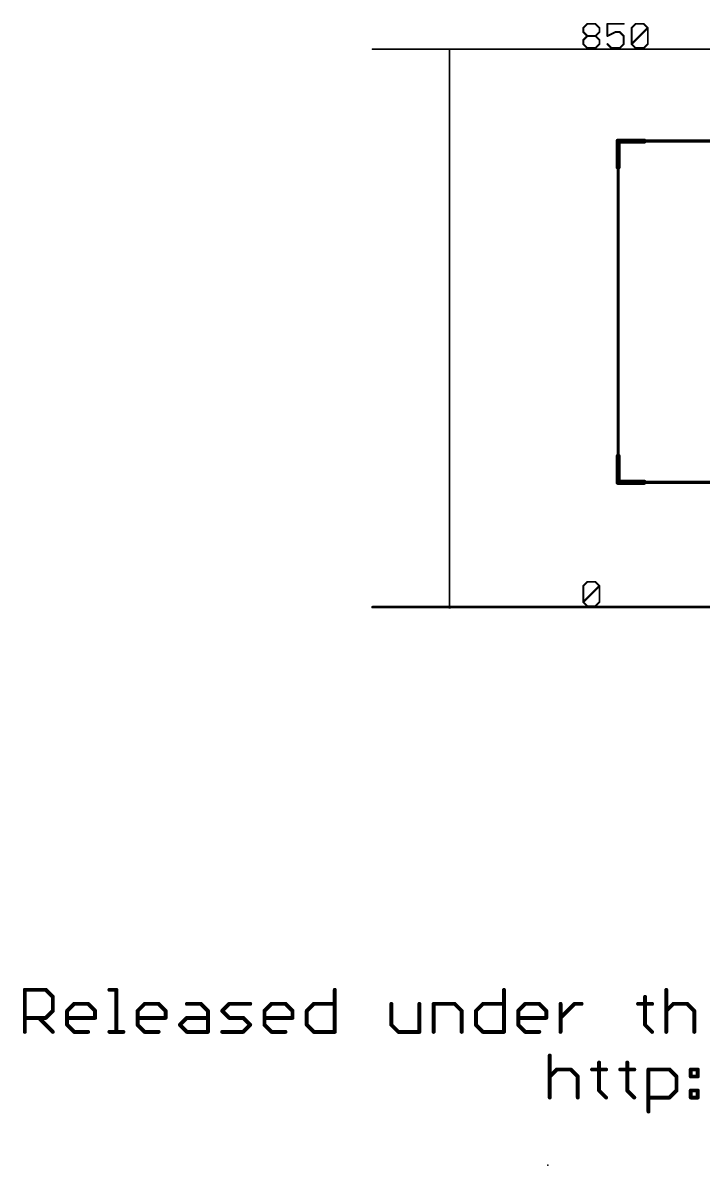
# Model space of a CAD drawing. Extents: x -28 to 79, y -23 to 28.
# Drawn here: x -28.01 to -1.68, y -21.59 to 22.61 of the extents above; entities that cross this region are included whole.
import ezdxf

# ---------------------------------------------------------------- set-up
doc = ezdxf.new("R2010")
doc.units = 0
for name, color, linetype in [('21', 53, 'CONTINUOUS'), ('23', 53, 'CONTINUOUS'), ('27', 253, 'CONTINUOUS'), ('47', 253, 'CONTINUOUS'), ('51', 53, 'CONTINUOUS')]:
    doc.layers.add(name, color=color, linetype=linetype)

msp = doc.modelspace()

# ---------------------------------------------------------------- linework, layer by layer
at = {"layer": '21', "const_width": 0.2032}
for points in [[(-4.97, 18.03), (-4.97, 17.03)], [(-4.97, 18.03), (-3.97, 18.03)], [(-4.97, 4.83), (-4.97, 5.83)], [(-4.97, 4.83), (-3.97, 4.83)]]:
    msp.add_lwpolyline(points, dxfattribs=at)
at = {"layer": '21', "const_width": 0.1016}
for points in [[(-4.9192, 18.03, 1), (-5.0208, 18.03)], [(-4.97, 18.0808, 1), (-4.97, 17.9792)], [(-3.97, 17.9792, 1), (-3.97, 18.0808)], [(-5.0208, 17.03, 1), (-4.9192, 17.03)], [(-4.9192, 5.83, 1), (-5.0208, 5.83)], [(-4.97, 4.8808, 1), (-4.97, 4.7792)], [(-5.0208, 4.83, 1), (-4.9192, 4.83)], [(-3.97, 4.7792, 1), (-3.97, 4.8808)]]:
    msp.add_lwpolyline(points, format="xyb", dxfattribs=at)
at = {"layer": '23'}
msp.add_point((-7.6933, -21.59), dxfattribs=at)
at = {"layer": '27', "const_width": 0.1524}
for points in [[(-27.9371, -16.4338), (-27.9371, -14.8068)], [(-27.9371, -14.8068), (-27.1236, -14.8068)], [(-27.1236, -14.8068), (-26.8524, -15.078)], [(-26.8524, -15.078), (-26.8524, -15.6203)], [(-24.6627, -14.8068), (-24.3916, -14.8068)], [(-24.3916, -14.8068), (-24.3916, -16.4338)], [(-15.938, -14.8068), (-15.938, -16.4338)], [(-9.3894, -14.8068), (-9.3894, -16.4338)], [(-3.9271, -15.078), (-3.9271, -16.1626)], [(-3.1069, -14.8068), (-3.1069, -16.4338)], [(-26.2999, -15.6203), (-26.0287, -15.3491)], [(-26.0287, -15.3491), (-25.4864, -15.3491)], [(-25.4864, -15.3491), (-25.2152, -15.6203)], [(-23.5713, -15.6203), (-23.3001, -15.3491)], [(-23.3001, -15.3491), (-22.7578, -15.3491)], [(-22.7578, -15.3491), (-22.4866, -15.6203)], [(-21.663, -15.3491), (-21.1207, -15.3491)], [(-21.1207, -15.3491), (-20.8495, -15.6203)], [(-20.297, -15.6203), (-20.0258, -15.3491)], [(-20.0258, -15.3491), (-19.2123, -15.3491)], [(-18.6598, -15.6203), (-18.3887, -15.3491)], [(-18.3887, -15.3491), (-17.8463, -15.3491)], [(-17.8463, -15.3491), (-17.5752, -15.6203)], [(-17.0227, -15.6203), (-16.7515, -15.3491)], [(-16.7515, -15.3491), (-15.938, -15.3491)], [(-13.7484, -15.3491), (-13.7484, -16.1626)], [(-12.6637, -16.4338), (-12.6637, -15.3491)], [(-12.1112, -16.4338), (-12.1112, -15.3491)], [(-12.1112, -15.3491), (-11.2977, -15.3491)], [(-11.2977, -15.3491), (-11.0266, -15.6203)], [(-10.4741, -15.6203), (-10.2029, -15.3491)], [(-10.2029, -15.3491), (-9.3894, -15.3491)], [(-8.8369, -15.6203), (-8.5657, -15.3491)], [(-8.5657, -15.3491), (-8.0234, -15.3491)], [(-8.0234, -15.3491), (-7.7522, -15.6203)], [(-7.1997, -16.4338), (-7.1997, -15.3491)], [(-7.1997, -15.8915), (-6.6574, -15.3491)], [(-6.6574, -15.3491), (-6.3863, -15.3491)], [(-4.1983, -15.3491), (-3.656, -15.3491)], [(-3.1069, -15.6203), (-2.8357, -15.3491)], [(-2.8357, -15.3491), (-2.2934, -15.3491)], [(-2.2934, -15.3491), (-2.0222, -15.6203)], [(-27.1236, -15.8915), (-27.9371, -15.8915)], [(-27.3947, -15.8915), (-26.8524, -16.4338)], [(-26.8524, -15.6203), (-27.1236, -15.8915)], [(-26.2999, -16.1626), (-26.2999, -15.6203)], [(-25.2152, -15.8915), (-26.2999, -15.8915)], [(-25.2152, -15.6203), (-25.2152, -15.8915)], [(-23.5713, -16.1626), (-23.5713, -15.6203)], [(-22.4866, -15.8915), (-23.5713, -15.8915)], [(-22.4866, -15.6203), (-22.4866, -15.8915)], [(-21.9342, -16.1626), (-21.663, -15.8915)], [(-21.663, -15.8915), (-20.8495, -15.8915)], [(-20.8495, -15.6203), (-20.8495, -16.4338)], [(-20.0258, -15.8915), (-20.297, -15.6203)], [(-19.4835, -15.8915), (-20.0258, -15.8915)], [(-19.2123, -16.1626), (-19.4835, -15.8915)], [(-18.6598, -16.1626), (-18.6598, -15.6203)], [(-17.5752, -15.8915), (-18.6598, -15.8915)], [(-17.5752, -15.6203), (-17.5752, -15.8915)], [(-17.0227, -16.1626), (-17.0227, -15.6203)], [(-11.0266, -15.6203), (-11.0266, -16.4338)], [(-10.4741, -16.1626), (-10.4741, -15.6203)], [(-8.8369, -16.1626), (-8.8369, -15.6203)], [(-7.7522, -15.8915), (-8.8369, -15.8915)], [(-7.7522, -15.6203), (-7.7522, -15.8915)], [(-2.0222, -15.6203), (-2.0222, -16.4338)], [(-26.0287, -16.4338), (-26.2999, -16.1626)], [(-23.3001, -16.4338), (-23.5713, -16.1626)], [(-21.663, -16.4338), (-21.9342, -16.1626)], [(-19.4835, -16.4338), (-19.2123, -16.1626)], [(-18.3887, -16.4338), (-18.6598, -16.1626)], [(-16.7515, -16.4338), (-17.0227, -16.1626)], [(-13.7484, -16.1626), (-13.4772, -16.4338)], [(-10.2029, -16.4338), (-10.4741, -16.1626)], [(-8.5657, -16.4338), (-8.8369, -16.1626)], [(-3.9271, -16.1626), (-3.656, -16.4338)], [(-25.4864, -16.4338), (-26.0287, -16.4338)], [(-24.6627, -16.4338), (-24.1204, -16.4338)], [(-22.7578, -16.4338), (-23.3001, -16.4338)], [(-20.8495, -16.4338), (-21.663, -16.4338)], [(-20.297, -16.4338), (-19.4835, -16.4338)], [(-17.8463, -16.4338), (-18.3887, -16.4338)], [(-15.938, -16.4338), (-16.7515, -16.4338)], [(-13.4772, -16.4338), (-12.6637, -16.4338)], [(-9.3894, -16.4338), (-10.2029, -16.4338)], [(-8.0234, -16.4338), (-8.5657, -16.4338)], [(-7.6171, -17.3468), (-7.6171, -18.9738)], [(-5.7087, -17.618), (-5.7087, -18.7026)], [(-4.6173, -17.618), (-4.6173, -18.7026)], [(-7.6171, -18.1603), (-7.3459, -17.8891)], [(-7.3459, -17.8891), (-6.8036, -17.8891)], [(-6.8036, -17.8891), (-6.5324, -18.1603)], [(-6.5324, -18.1603), (-6.5324, -18.9738)], [(-5.9799, -17.8891), (-5.4376, -17.8891)], [(-4.8885, -17.8891), (-4.3461, -17.8891)], [(-3.797, -19.5161), (-3.797, -17.8891)], [(-3.797, -17.8891), (-2.9835, -17.8891)], [(-2.9835, -17.8891), (-2.7124, -18.1603)], [(-2.7124, -18.1603), (-2.7124, -18.7026)], [(-2.1599, -17.8891), (-1.8887, -17.8891)], [(-2.1599, -18.1603), (-2.1599, -17.8891)], [(-1.8887, -18.1603), (-2.1599, -18.1603)], [(-1.8887, -17.8891), (-1.8887, -18.1603)], [(-5.7087, -18.7026), (-5.4376, -18.9738)], [(-4.6173, -18.7026), (-4.3461, -18.9738)], [(-2.9835, -18.9738), (-3.797, -18.9738)], [(-2.7124, -18.7026), (-2.9835, -18.9738)], [(-2.1599, -18.7026), (-1.8887, -18.7026)], [(-2.1599, -18.9738), (-2.1599, -18.7026)], [(-1.8887, -18.9738), (-2.1599, -18.9738)], [(-1.8887, -18.7026), (-1.8887, -18.9738)]]:
    msp.add_lwpolyline(points, dxfattribs=at)
at = {"layer": '27', "const_width": 0.0762}
for points in [[(-27.899, -14.8068, 1), (-27.9752, -14.8068)], [(-27.9371, -14.7687, 1), (-27.9371, -14.8449)], [(-27.0966, -14.7799, 1), (-27.1505, -14.8338)], [(-27.1236, -14.8449, 1), (-27.1236, -14.7687)], [(-26.8143, -15.078, 1), (-26.8905, -15.078)], [(-26.8793, -15.1049, 1), (-26.8255, -15.051)], [(-24.6627, -14.7687, 1), (-24.6627, -14.8449)], [(-24.3535, -14.8068, 1), (-24.4297, -14.8068)], [(-24.3916, -14.8449, 1), (-24.3916, -14.7687)], [(-15.8999, -14.8068, 1), (-15.9761, -14.8068)], [(-9.3513, -14.8068, 1), (-9.4275, -14.8068)], [(-3.889, -15.078, 1), (-3.9652, -15.078)], [(-3.0688, -14.8068, 1), (-3.145, -14.8068)], [(-26.0287, -15.311, 1), (-26.0287, -15.3872)], [(-26.0018, -15.3761, 1), (-26.0557, -15.3222)], [(-25.4595, -15.3222, 1), (-25.5133, -15.3761)], [(-25.4864, -15.3872, 1), (-25.4864, -15.311)], [(-23.3001, -15.311, 1), (-23.3001, -15.3872)], [(-23.2732, -15.3761, 1), (-23.3271, -15.3222)], [(-22.7309, -15.3222, 1), (-22.7848, -15.3761)], [(-22.7578, -15.3872, 1), (-22.7578, -15.311)], [(-21.663, -15.311, 1), (-21.663, -15.3872)], [(-21.0937, -15.3222, 1), (-21.1476, -15.3761)], [(-21.1207, -15.3872, 1), (-21.1207, -15.311)], [(-20.0258, -15.311, 1), (-20.0258, -15.3872)], [(-19.9989, -15.3761, 1), (-20.0528, -15.3222)], [(-19.2123, -15.3872, 1), (-19.2123, -15.311)], [(-18.3887, -15.311, 1), (-18.3887, -15.3872)], [(-18.3617, -15.3761, 1), (-18.4156, -15.3222)], [(-17.8194, -15.3222, 1), (-17.8733, -15.3761)], [(-17.8463, -15.3872, 1), (-17.8463, -15.311)], [(-16.7515, -15.311, 1), (-16.7515, -15.3872)], [(-16.7246, -15.3761, 1), (-16.7785, -15.3222)], [(-15.938, -15.3872, 1), (-15.938, -15.311)], [(-13.7103, -15.3491, 1), (-13.7865, -15.3491)], [(-12.6256, -15.3491, 1), (-12.7018, -15.3491)], [(-12.0731, -15.3491, 1), (-12.1493, -15.3491)], [(-12.1112, -15.311, 1), (-12.1112, -15.3872)], [(-11.2708, -15.3222, 1), (-11.3247, -15.3761)], [(-11.2977, -15.3872, 1), (-11.2977, -15.311)], [(-10.2029, -15.311, 1), (-10.2029, -15.3872)], [(-10.176, -15.3761, 1), (-10.2298, -15.3222)], [(-9.3894, -15.3872, 1), (-9.3894, -15.311)], [(-8.5657, -15.311, 1), (-8.5657, -15.3872)], [(-8.5388, -15.3761, 1), (-8.5927, -15.3222)], [(-7.9965, -15.3222, 1), (-8.0503, -15.3761)], [(-8.0234, -15.3872, 1), (-8.0234, -15.311)], [(-7.1616, -15.3491, 1), (-7.2378, -15.3491)], [(-6.6574, -15.311, 1), (-6.6574, -15.3872)], [(-6.6305, -15.3761, 1), (-6.6844, -15.3222)], [(-6.3863, -15.3872, 1), (-6.3863, -15.311)], [(-4.1983, -15.311, 1), (-4.1983, -15.3872)], [(-3.656, -15.3872, 1), (-3.656, -15.311)], [(-2.8357, -15.311, 1), (-2.8357, -15.3872)], [(-2.8087, -15.3761, 1), (-2.8626, -15.3222)], [(-2.2664, -15.3222, 1), (-2.3203, -15.3761)], [(-2.2934, -15.3872, 1), (-2.2934, -15.311)], [(-27.9371, -15.8534, 1), (-27.9371, -15.9296)], [(-27.3678, -15.8645, 1), (-27.4217, -15.9184)], [(-27.1505, -15.8645, 1), (-27.0966, -15.9184)], [(-27.1236, -15.9296, 1), (-27.1236, -15.8534)], [(-26.8905, -15.6203, 1), (-26.8143, -15.6203)], [(-26.8255, -15.6472, 1), (-26.8793, -15.5934)], [(-26.2618, -15.6203, 1), (-26.338, -15.6203)], [(-26.2999, -15.8534, 1), (-26.2999, -15.9296)], [(-26.3268, -15.5934, 1), (-26.273, -15.6472)], [(-25.1771, -15.6203, 1), (-25.2533, -15.6203)], [(-25.2533, -15.8915, 1), (-25.1771, -15.8915)], [(-25.2422, -15.6472, 1), (-25.1883, -15.5934)], [(-25.2152, -15.9296, 1), (-25.2152, -15.8534)], [(-23.5332, -15.6203, 1), (-23.6094, -15.6203)], [(-23.5713, -15.8534, 1), (-23.5713, -15.9296)], [(-23.5982, -15.5934, 1), (-23.5444, -15.6472)], [(-22.4485, -15.6203, 1), (-22.5247, -15.6203)], [(-22.5247, -15.8915, 1), (-22.4485, -15.8915)], [(-22.5136, -15.6472, 1), (-22.4597, -15.5934)], [(-22.4866, -15.9296, 1), (-22.4866, -15.8534)], [(-21.663, -15.8534, 1), (-21.663, -15.9296)], [(-21.636, -15.9184, 1), (-21.6899, -15.8645)], [(-20.8114, -15.6203, 1), (-20.8876, -15.6203)], [(-20.8764, -15.6472, 1), (-20.8225, -15.5934)], [(-20.8495, -15.9296, 1), (-20.8495, -15.8534)], [(-20.2701, -15.5934, 1), (-20.3239, -15.6472)], [(-20.3239, -15.5934, 1), (-20.2701, -15.6472)], [(-20.0258, -15.8534, 1), (-20.0258, -15.9296)], [(-20.0528, -15.9184, 1), (-19.9989, -15.8645)], [(-19.4566, -15.8645, 1), (-19.5104, -15.9184)], [(-19.4835, -15.9296, 1), (-19.4835, -15.8534)], [(-18.6217, -15.6203, 1), (-18.6979, -15.6203)], [(-18.6868, -15.5934, 1), (-18.6329, -15.6472)], [(-18.6598, -15.8534, 1), (-18.6598, -15.9296)], [(-17.5371, -15.6203, 1), (-17.6133, -15.6203)], [(-17.6133, -15.8915, 1), (-17.5371, -15.8915)], [(-17.6021, -15.6472, 1), (-17.5482, -15.5934)], [(-17.5752, -15.9296, 1), (-17.5752, -15.8534)], [(-16.9846, -15.6203, 1), (-17.0608, -15.6203)], [(-17.0496, -15.5934, 1), (-16.9957, -15.6472)], [(-10.9885, -15.6203, 1), (-11.0647, -15.6203)], [(-11.0535, -15.6472, 1), (-10.9996, -15.5934)], [(-10.436, -15.6203, 1), (-10.5122, -15.6203)], [(-10.501, -15.5934, 1), (-10.4471, -15.6472)], [(-8.7988, -15.6203, 1), (-8.875, -15.6203)], [(-8.8369, -15.8534, 1), (-8.8369, -15.9296)], [(-8.8638, -15.5934, 1), (-8.81, -15.6472)], [(-7.7141, -15.6203, 1), (-7.7903, -15.6203)], [(-7.7903, -15.8915, 1), (-7.7141, -15.8915)], [(-7.7792, -15.6472, 1), (-7.7253, -15.5934)], [(-7.7522, -15.9296, 1), (-7.7522, -15.8534)], [(-7.2267, -15.8645, 1), (-7.1728, -15.9184)], [(-3.1338, -15.5934, 1), (-3.0799, -15.6472)], [(-1.9841, -15.6203, 1), (-2.0603, -15.6203)], [(-2.0491, -15.6472, 1), (-1.9953, -15.5934)], [(-26.273, -16.1357, 1), (-26.3268, -16.1896)], [(-26.338, -16.1626, 1), (-26.2618, -16.1626)], [(-23.5444, -16.1357, 1), (-23.5982, -16.1896)], [(-23.6094, -16.1626, 1), (-23.5332, -16.1626)], [(-21.9072, -16.1357, 1), (-21.9611, -16.1896)], [(-21.9611, -16.1357, 1), (-21.9072, -16.1896)], [(-19.1854, -16.1896, 1), (-19.2393, -16.1357)], [(-19.2393, -16.1896, 1), (-19.1854, -16.1357)], [(-18.6329, -16.1357, 1), (-18.6868, -16.1896)], [(-18.6979, -16.1626, 1), (-18.6217, -16.1626)], [(-16.9957, -16.1357, 1), (-17.0496, -16.1896)], [(-17.0608, -16.1626, 1), (-16.9846, -16.1626)], [(-13.7214, -16.1357, 1), (-13.7753, -16.1896)], [(-13.7865, -16.1626, 1), (-13.7103, -16.1626)], [(-10.4471, -16.1357, 1), (-10.501, -16.1896)], [(-10.5122, -16.1626, 1), (-10.436, -16.1626)], [(-8.81, -16.1357, 1), (-8.8638, -16.1896)], [(-8.875, -16.1626, 1), (-8.7988, -16.1626)], [(-3.9002, -16.1357, 1), (-3.9541, -16.1896)], [(-3.9652, -16.1626, 1), (-3.889, -16.1626)], [(-27.9752, -16.4338, 1), (-27.899, -16.4338)], [(-26.8793, -16.4607, 1), (-26.8255, -16.4069)], [(-26.0287, -16.3957, 1), (-26.0287, -16.4719)], [(-26.0557, -16.4607, 1), (-26.0018, -16.4069)], [(-25.4864, -16.4719, 1), (-25.4864, -16.3957)], [(-24.6627, -16.3957, 1), (-24.6627, -16.4719)], [(-24.4297, -16.4338, 1), (-24.3535, -16.4338)], [(-24.1204, -16.4719, 1), (-24.1204, -16.3957)], [(-23.3001, -16.3957, 1), (-23.3001, -16.4719)], [(-23.3271, -16.4607, 1), (-23.2732, -16.4069)], [(-22.7578, -16.4719, 1), (-22.7578, -16.3957)], [(-21.663, -16.3957, 1), (-21.663, -16.4719)], [(-21.6899, -16.4607, 1), (-21.636, -16.4069)], [(-20.8876, -16.4338, 1), (-20.8114, -16.4338)], [(-20.8495, -16.4719, 1), (-20.8495, -16.3957)], [(-20.297, -16.3957, 1), (-20.297, -16.4719)], [(-19.5104, -16.4069, 1), (-19.4566, -16.4607)], [(-19.4835, -16.4719, 1), (-19.4835, -16.3957)], [(-18.3887, -16.3957, 1), (-18.3887, -16.4719)], [(-18.4156, -16.4607, 1), (-18.3617, -16.4069)], [(-17.8463, -16.4719, 1), (-17.8463, -16.3957)], [(-16.7515, -16.3957, 1), (-16.7515, -16.4719)], [(-16.7785, -16.4607, 1), (-16.7246, -16.4069)], [(-15.9761, -16.4338, 1), (-15.8999, -16.4338)], [(-15.938, -16.4719, 1), (-15.938, -16.3957)], [(-13.4772, -16.3957, 1), (-13.4772, -16.4719)], [(-13.5041, -16.4607, 1), (-13.4503, -16.4069)], [(-12.7018, -16.4338, 1), (-12.6256, -16.4338)], [(-12.6637, -16.4719, 1), (-12.6637, -16.3957)], [(-12.1493, -16.4338, 1), (-12.0731, -16.4338)], [(-11.0647, -16.4338, 1), (-10.9885, -16.4338)], [(-10.2029, -16.3957, 1), (-10.2029, -16.4719)], [(-10.2298, -16.4607, 1), (-10.176, -16.4069)], [(-9.4275, -16.4338, 1), (-9.3513, -16.4338)], [(-9.3894, -16.4719, 1), (-9.3894, -16.3957)], [(-8.5657, -16.3957, 1), (-8.5657, -16.4719)], [(-8.5927, -16.4607, 1), (-8.5388, -16.4069)], [(-8.0234, -16.4719, 1), (-8.0234, -16.3957)], [(-7.2378, -16.4338, 1), (-7.1616, -16.4338)], [(-3.6829, -16.4607, 1), (-3.629, -16.4069)], [(-3.145, -16.4338, 1), (-3.0688, -16.4338)], [(-2.0603, -16.4338, 1), (-1.9841, -16.4338)], [(-7.579, -17.3468, 1), (-7.6552, -17.3468)], [(-5.6706, -17.618, 1), (-5.7468, -17.618)], [(-4.5792, -17.618, 1), (-4.6554, -17.618)], [(-7.644, -18.1334, 1), (-7.5901, -18.1872)], [(-7.3459, -17.851, 1), (-7.3459, -17.9272)], [(-7.319, -17.9161, 1), (-7.3728, -17.8622)], [(-6.7766, -17.8622, 1), (-6.8305, -17.9161)], [(-6.8036, -17.9272, 1), (-6.8036, -17.851)], [(-6.4943, -18.1603, 1), (-6.5705, -18.1603)], [(-6.5593, -18.1872, 1), (-6.5055, -18.1334)], [(-5.9799, -17.851, 1), (-5.9799, -17.9272)], [(-5.4376, -17.9272, 1), (-5.4376, -17.851)], [(-4.8885, -17.851, 1), (-4.8885, -17.9272)], [(-4.3461, -17.9272, 1), (-4.3461, -17.851)], [(-3.7589, -17.8891, 1), (-3.8351, -17.8891)], [(-3.797, -17.851, 1), (-3.797, -17.9272)], [(-2.9566, -17.8622, 1), (-3.0105, -17.9161)], [(-2.9835, -17.9272, 1), (-2.9835, -17.851)], [(-2.6743, -18.1603, 1), (-2.7505, -18.1603)], [(-2.7393, -18.1872, 1), (-2.6854, -18.1334)], [(-2.1599, -17.851, 1), (-2.1599, -17.9272)], [(-2.1218, -17.8891, 1), (-2.198, -17.8891)], [(-2.1599, -18.1222, 1), (-2.1599, -18.1984)], [(-1.8506, -17.8891, 1), (-1.9268, -17.8891)], [(-1.8887, -17.9272, 1), (-1.8887, -17.851)], [(-1.8887, -18.1984, 1), (-1.8887, -18.1222)], [(-2.198, -18.1603, 1), (-2.1218, -18.1603)], [(-1.9268, -18.1603, 1), (-1.8506, -18.1603)], [(-7.6552, -18.9738, 1), (-7.579, -18.9738)], [(-6.5705, -18.9738, 1), (-6.4943, -18.9738)], [(-5.6818, -18.6757, 1), (-5.7357, -18.7296)], [(-5.7468, -18.7026, 1), (-5.6706, -18.7026)], [(-5.4645, -19.0007, 1), (-5.4106, -18.9469)], [(-4.5904, -18.6757, 1), (-4.6442, -18.7296)], [(-4.6554, -18.7026, 1), (-4.5792, -18.7026)], [(-4.3731, -19.0007, 1), (-4.3192, -18.9469)], [(-3.797, -18.9357, 1), (-3.797, -19.0119)], [(-3.0105, -18.9469, 1), (-2.9566, -19.0007)], [(-2.9835, -19.0119, 1), (-2.9835, -18.9357)], [(-2.7505, -18.7026, 1), (-2.6743, -18.7026)], [(-2.6854, -18.7296, 1), (-2.7393, -18.6757)], [(-2.1599, -18.6645, 1), (-2.1599, -18.7407)], [(-2.1218, -18.7026, 1), (-2.198, -18.7026)], [(-2.1599, -18.9357, 1), (-2.1599, -19.0119)], [(-2.198, -18.9738, 1), (-2.1218, -18.9738)], [(-1.8506, -18.7026, 1), (-1.9268, -18.7026)], [(-1.9268, -18.9738, 1), (-1.8506, -18.9738)], [(-1.8887, -18.7407, 1), (-1.8887, -18.6645)], [(-1.8887, -19.0119, 1), (-1.8887, -18.9357)], [(-3.8351, -19.5161, 1), (-3.7589, -19.5161)]]:
    msp.add_lwpolyline(points, format="xyb", dxfattribs=at)
at = {"layer": '47'}
for points, const_width in [([(-6.3195, 22.4119), (-6.1627, 22.5687)], 0.0762), ([(-6.1627, 22.5687), (-5.8492, 22.5687)], 0.0762), ([(-5.8492, 22.5687), (-5.6924, 22.4119)], 0.0762), ([(-4.7569, 22.5687), (-5.384, 22.5687)], 0.0762), ([(-5.384, 22.5687), (-5.384, 22.0984)], 0.0762), ([(-4.4485, 22.4119), (-4.2917, 22.5687)], 0.0762), ([(-4.2917, 22.5687), (-3.9782, 22.5687)], 0.0762), ([(-3.9782, 22.5687), (-3.8214, 22.4119)], 0.0762), ([(-6.3195, 22.2552), (-6.3195, 22.4119)], 0.0762), ([(-6.1627, 22.0984), (-6.3195, 22.2552)], 0.0762), ([(-6.3195, 21.9416), (-6.1627, 22.0984)], 0.0762), ([(-6.1627, 22.0984), (-5.8492, 22.0984)], 0.0762), ([(-5.6924, 22.2552), (-5.8492, 22.0984)], 0.0762), ([(-5.8492, 22.0984), (-5.6924, 21.9416)], 0.0762), ([(-5.6924, 22.4119), (-5.6924, 22.2552)], 0.0762), ([(-5.384, 22.0984), (-5.0704, 22.2552)], 0.0762), ([(-5.0704, 22.2552), (-4.9137, 22.2552)], 0.0762), ([(-4.9137, 22.2552), (-4.7569, 22.0984)], 0.0762), ([(-4.7569, 22.0984), (-4.7569, 21.7849)], 0.0762), ([(-4.4485, 21.7849), (-4.4485, 22.4119)], 0.0762), ([(-4.4485, 21.7849), (-3.8214, 22.4119)], 0.0762), ([(-3.8214, 22.4119), (-3.8214, 21.7849)], 0.0762), ([(-6.3195, 21.7849), (-6.3195, 21.9416)], 0.0762), ([(-6.1627, 21.6281), (-6.3195, 21.7849)], 0.0762), ([(-5.8492, 21.6281), (-6.1627, 21.6281)], 0.0762), ([(-5.6924, 21.7849), (-5.8492, 21.6281)], 0.0762), ([(-5.6924, 21.9416), (-5.6924, 21.7849)], 0.0762), ([(-5.2272, 21.6281), (-5.384, 21.7849)], 0.0762), ([(-4.9137, 21.6281), (-5.2272, 21.6281)], 0.0762), ([(-4.7569, 21.7849), (-4.9137, 21.6281)], 0.0762), ([(-4.2917, 21.6281), (-4.4485, 21.7849)], 0.0762), ([(-3.9782, 21.6281), (-4.2917, 21.6281)], 0.0762), ([(-3.8214, 21.7849), (-3.9782, 21.6281)], 0.0762), ([(-11.4935, 21.59), (-14.478, 21.59)], 0.0634), ([(-0.635, 21.59), (-11.4935, 21.59)], 0.0634), ([(-11.4935, 0), (-11.4935, 21.59)], 0.0634), ([(-6.3195, 0.8219), (-6.1627, 0.9787)], 0.0762), ([(-6.3195, 0.8219), (-6.1627, 0.9787)], 0.0762), ([(-6.1627, 0.9787), (-5.8492, 0.9787)], 0.0762), ([(-6.1627, 0.9787), (-5.8492, 0.9787)], 0.0762), ([(-5.8492, 0.9787), (-5.6924, 0.8219)], 0.0762), ([(-5.8492, 0.9787), (-5.6924, 0.8219)], 0.0762), ([(-6.3195, 0.1949), (-6.3195, 0.8219)], 0.0762), ([(-6.3195, 0.1949), (-5.6924, 0.8219)], 0.0762), ([(-6.3195, 0.1949), (-6.3195, 0.8219)], 0.0762), ([(-6.3195, 0.1949), (-5.6924, 0.8219)], 0.0762), ([(-5.6924, 0.8219), (-5.6924, 0.1949)], 0.0762), ([(-5.6924, 0.8219), (-5.6924, 0.1949)], 0.0762), ([(-11.4935, 0), (-14.478, 0)], 0.1016), ([(-0.635, 0), (-11.4935, 0)], 0.1016), ([(-6.1627, 0.0381), (-6.3195, 0.1949)], 0.0762), ([(-6.1627, 0.0381), (-6.3195, 0.1949)], 0.0762), ([(-5.8492, 0.0381), (-6.1627, 0.0381)], 0.0762), ([(-5.8492, 0.0381), (-6.1627, 0.0381)], 0.0762), ([(-5.6924, 0.1949), (-5.8492, 0.0381)], 0.0762), ([(-5.6924, 0.1949), (-5.8492, 0.0381)], 0.0762)]:
    msp.add_lwpolyline(points, dxfattribs=dict(at, const_width=const_width))
for points, const_width in [([(-6.1627, 22.5878, 1), (-6.1627, 22.5497)], 0.0381), ([(-6.1493, 22.5552, 1), (-6.1762, 22.5822)], 0.0381), ([(-5.8357, 22.5822, 1), (-5.8627, 22.5552)], 0.0381), ([(-5.8492, 22.5497, 1), (-5.8492, 22.5878)], 0.0381), ([(-5.384, 22.5878, 1), (-5.384, 22.5497)], 0.0381), ([(-5.3649, 22.5687, 1), (-5.403, 22.5687)], 0.0381), ([(-4.7569, 22.5497, 1), (-4.7569, 22.5878)], 0.0381), ([(-4.2917, 22.5878, 1), (-4.2917, 22.5497)], 0.0381), ([(-4.2782, 22.5552, 1), (-4.3052, 22.5822)], 0.0381), ([(-3.9647, 22.5822, 1), (-3.9916, 22.5552)], 0.0381), ([(-3.9782, 22.5497, 1), (-3.9782, 22.5878)], 0.0381), ([(-6.3005, 22.4119, 1), (-6.3386, 22.4119)], 0.0381), ([(-6.333, 22.4254, 1), (-6.306, 22.3985)], 0.0381), ([(-6.306, 22.2686, 1), (-6.333, 22.2417)], 0.0381), ([(-6.3386, 22.2552, 1), (-6.3005, 22.2552)], 0.0381), ([(-6.1627, 22.1175, 1), (-6.1627, 22.0794)], 0.0381), ([(-6.1762, 22.0849, 1), (-6.1493, 22.1119)], 0.0381), ([(-6.1493, 22.0849, 1), (-6.1762, 22.1119)], 0.0381), ([(-5.8357, 22.1119, 1), (-5.8627, 22.0849)], 0.0381), ([(-5.8627, 22.1119, 1), (-5.8357, 22.0849)], 0.0381), ([(-5.8492, 22.0794, 1), (-5.8492, 22.1175)], 0.0381), ([(-5.6734, 22.4119, 1), (-5.7115, 22.4119)], 0.0381), ([(-5.7115, 22.2552, 1), (-5.6734, 22.2552)], 0.0381), ([(-5.7059, 22.3985, 1), (-5.679, 22.4254)], 0.0381), ([(-5.679, 22.2417, 1), (-5.7059, 22.2686)], 0.0381), ([(-5.3925, 22.1154, 1), (-5.3755, 22.0814)], 0.0381), ([(-5.403, 22.0984, 1), (-5.3649, 22.0984)], 0.0381), ([(-5.0704, 22.2742, 1), (-5.0704, 22.2361)], 0.0381), ([(-5.0619, 22.2381, 1), (-5.079, 22.2722)], 0.0381), ([(-4.9002, 22.2686, 1), (-4.9272, 22.2417)], 0.0381), ([(-4.9137, 22.2361, 1), (-4.9137, 22.2742)], 0.0381), ([(-4.7379, 22.0984, 1), (-4.776, 22.0984)], 0.0381), ([(-4.7704, 22.0849, 1), (-4.7434, 22.1119)], 0.0381), ([(-4.4294, 22.4119, 1), (-4.4675, 22.4119)], 0.0381), ([(-4.4619, 22.4254, 1), (-4.435, 22.3985)], 0.0381), ([(-3.8023, 22.4119, 1), (-3.8404, 22.4119)], 0.0381), ([(-3.8349, 22.3985, 1), (-3.8079, 22.4254)], 0.0381), ([(-3.8079, 22.3985, 1), (-3.8349, 22.4254)], 0.0381), ([(-6.3005, 21.9416, 1), (-6.3386, 21.9416)], 0.0381), ([(-6.333, 21.9551, 1), (-6.306, 21.9282)], 0.0381), ([(-6.306, 21.7983, 1), (-6.333, 21.7714)], 0.0381), ([(-6.3386, 21.7849, 1), (-6.3005, 21.7849)], 0.0381), ([(-6.1627, 21.6471, 1), (-6.1627, 21.609)], 0.0381), ([(-6.1762, 21.6146, 1), (-6.1493, 21.6416)], 0.0381), ([(-5.8627, 21.6416, 1), (-5.8357, 21.6146)], 0.0381), ([(-5.8492, 21.609, 1), (-5.8492, 21.6471)], 0.0381), ([(-5.6734, 21.9416, 1), (-5.7115, 21.9416)], 0.0381), ([(-5.7115, 21.7849, 1), (-5.6734, 21.7849)], 0.0381), ([(-5.7059, 21.9282, 1), (-5.679, 21.9551)], 0.0381), ([(-5.679, 21.7714, 1), (-5.7059, 21.7983)], 0.0381), ([(-5.3705, 21.7983, 1), (-5.3975, 21.7714)], 0.0381), ([(-5.2272, 21.6471, 1), (-5.2272, 21.609)], 0.0381), ([(-5.2407, 21.6146, 1), (-5.2137, 21.6416)], 0.0381), ([(-4.9272, 21.6416, 1), (-4.9002, 21.6146)], 0.0381), ([(-4.9137, 21.609, 1), (-4.9137, 21.6471)], 0.0381), ([(-4.776, 21.7849, 1), (-4.7379, 21.7849)], 0.0381), ([(-4.7434, 21.7714, 1), (-4.7704, 21.7983)], 0.0381), ([(-4.4675, 21.7849, 1), (-4.4294, 21.7849)], 0.0381), ([(-4.435, 21.7983, 1), (-4.4619, 21.7714)], 0.0381), ([(-4.4619, 21.7983, 1), (-4.435, 21.7714)], 0.0381), ([(-4.2917, 21.6471, 1), (-4.2917, 21.609)], 0.0381), ([(-4.3052, 21.6146, 1), (-4.2782, 21.6416)], 0.0381), ([(-3.9916, 21.6416, 1), (-3.9647, 21.6146)], 0.0381), ([(-3.9782, 21.609, 1), (-3.9782, 21.6471)], 0.0381), ([(-3.8404, 21.7849, 1), (-3.8023, 21.7849)], 0.0381), ([(-3.8079, 21.7714, 1), (-3.8349, 21.7983)], 0.0381), ([(-14.478, 21.6059, 1), (-14.478, 21.5741)], 0.0317), ([(-11.4935, 21.6059, 1), (-11.4935, 21.5741)], 0.0317), ([(-11.4777, 21.59, 1), (-11.5094, 21.59)], 0.0317), ([(-11.4935, 21.5741, 1), (-11.4935, 21.6059)], 0.0317), ([(-6.1627, 0.9978, 1), (-6.1627, 0.9597)], 0.0381), ([(-6.1627, 0.9978, 1), (-6.1627, 0.9597)], 0.0381), ([(-6.1493, 0.9652, 1), (-6.1762, 0.9922)], 0.0381), ([(-6.1493, 0.9652, 1), (-6.1762, 0.9922)], 0.0381), ([(-5.8357, 0.9922, 1), (-5.8627, 0.9652)], 0.0381), ([(-5.8357, 0.9922, 1), (-5.8627, 0.9652)], 0.0381), ([(-5.8492, 0.9597, 1), (-5.8492, 0.9978)], 0.0381), ([(-5.8492, 0.9597, 1), (-5.8492, 0.9978)], 0.0381), ([(-6.3005, 0.8219, 1), (-6.3386, 0.8219)], 0.0381), ([(-6.3005, 0.8219, 1), (-6.3386, 0.8219)], 0.0381), ([(-6.333, 0.8354, 1), (-6.306, 0.8085)], 0.0381), ([(-6.333, 0.8354, 1), (-6.306, 0.8085)], 0.0381), ([(-5.6734, 0.8219, 1), (-5.7115, 0.8219)], 0.0381), ([(-5.6734, 0.8219, 1), (-5.7115, 0.8219)], 0.0381), ([(-5.679, 0.8085, 1), (-5.7059, 0.8354)], 0.0381), ([(-5.679, 0.8085, 1), (-5.7059, 0.8354)], 0.0381), ([(-5.7059, 0.8085, 1), (-5.679, 0.8354)], 0.0381), ([(-5.7059, 0.8085, 1), (-5.679, 0.8354)], 0.0381), ([(-14.478, 0.0254, 1), (-14.478, -0.0254)], 0.0508), ([(-11.4935, -0.0318, 1), (-11.4935, 0.0318, 1), (-11.4935, -0.0318)], 0.0635), ([(-11.4935, 0.0254, 1), (-11.4935, -0.0254)], 0.0508), ([(-11.5094, 0, 1), (-11.4777, 0)], 0.0317), ([(-11.4935, -0.0254, 1), (-11.4935, 0.0254)], 0.0508), ([(-6.306, 0.2083, 1), (-6.333, 0.1814)], 0.0381), ([(-6.306, 0.2083, 1), (-6.333, 0.1814)], 0.0381), ([(-6.333, 0.2083, 1), (-6.306, 0.1814)], 0.0381), ([(-6.333, 0.2083, 1), (-6.306, 0.1814)], 0.0381), ([(-6.3386, 0.1949, 1), (-6.3005, 0.1949)], 0.0381), ([(-6.3386, 0.1949, 1), (-6.3005, 0.1949)], 0.0381), ([(-6.1627, 0.0572, 1), (-6.1627, 0.0191)], 0.0381), ([(-6.1627, 0.0572, 1), (-6.1627, 0.0191)], 0.0381), ([(-6.1762, 0.0246, 1), (-6.1493, 0.0516)], 0.0381), ([(-6.1762, 0.0246, 1), (-6.1493, 0.0516)], 0.0381), ([(-5.8627, 0.0516, 1), (-5.8357, 0.0246)], 0.0381), ([(-5.8627, 0.0516, 1), (-5.8357, 0.0246)], 0.0381), ([(-5.8492, 0.0191, 1), (-5.8492, 0.0572)], 0.0381), ([(-5.8492, 0.0191, 1), (-5.8492, 0.0572)], 0.0381), ([(-5.7115, 0.1949, 1), (-5.6734, 0.1949)], 0.0381), ([(-5.7115, 0.1949, 1), (-5.6734, 0.1949)], 0.0381), ([(-5.679, 0.1814, 1), (-5.7059, 0.2083)], 0.0381), ([(-5.679, 0.1814, 1), (-5.7059, 0.2083)], 0.0381)]:
    msp.add_lwpolyline(points, format="xyb", dxfattribs=dict(at, const_width=const_width))
at = {"layer": '51', "const_width": 0.0635}
for points in [[(-4.9383, 18.03, 1), (-5.0018, 18.03)], [(-4.97, 18.0617, 1), (-4.97, 17.9983)], [(-5.0018, 4.83, 1), (-4.9383, 4.83)], [(-4.97, 4.8617, 1), (-4.97, 4.7983)]]:
    msp.add_lwpolyline(points, format="xyb", dxfattribs=at)
at = {"layer": '51', "const_width": 0.127}
for points in [[(20.83, 18.03), (-4.97, 18.03)], [(-4.97, 18.03), (-4.97, 4.83)], [(-4.97, 4.83), (20.83, 4.83)]]:
    msp.add_lwpolyline(points, dxfattribs=at)

doc.saveas('drawing.dxf')
